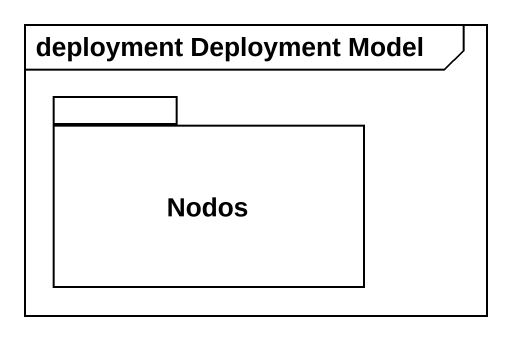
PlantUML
@startuml
mainframe deployment Deployment Model
package Nodos {
}
@enduml
